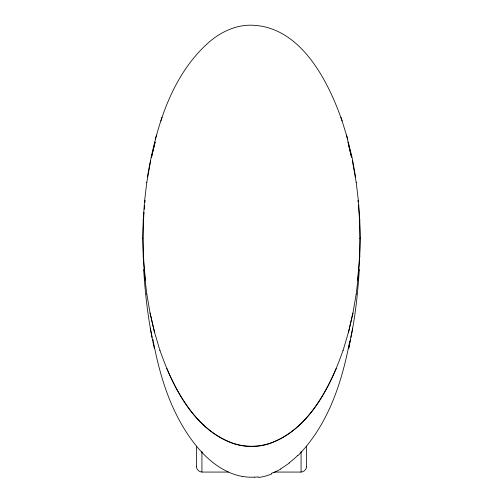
<?xml version="1.0" encoding="UTF-8"?>
<svg xmlns="http://www.w3.org/2000/svg" width="503" height="503" viewBox="0 0 503 503"><rect width="100%" height="100%" fill="white"/><g stroke="black" fill="none" stroke-linecap="round" stroke-linejoin="round"><path stroke-width="0.75" d="M142.802 238.271L143.223 219.855M359.777 256.486L360.198 238.064M143.223 220.062L144.537 201.137M358.463 275.198L359.777 256.279M359.324 269.344C357.847 292.142 355.558 314.96 350.887 337.35M144.895 202.533L145.153 200.282M357.407 280.221L358.167 273.475A484.358 413.045 0 0 0 359.934 238.378M144.537 201.345L146.807 182.143M356.193 294.198L358.463 274.99M146.807 182.35L150.617 160.828M356.193 293.985L352.911 313.25L348.548 332.131M147.417 177.012C155.899 128.089 170.907 75.312 209.713 41.56C220.892 32.167 234.901 25.364 249.721 25.188C300.008 25.012 327.937 80.354 342.115 120.978M349.623 341.713C341.877 382.865 327.837 425.387 297.745 455.787M274.525 472.065L301.071 472.065C304.032 471.902 306.56 469.425 306.579 466.419M350.453 339.525L348.667 348.535L352.704 328.132M151.491 157.049L155.119 141.991M151.491 157.257L155.119 142.198M352.911 313.036L348.548 331.917L343.046 350.616M155.333 139.042L156.552 135.093M160.885 120.978L162.035 117.262M343.046 350.409C330.05 387.423 308.993 429.82 269.281 443.69A51.337 43.78 0 0 1 256.813 446.255L251.594 446.494M336.337 368.271C323.027 399.068 302.743 432.134 269.281 443.476M289.326 463.081L280.649 468.934M273.336 472.594L271.337 473.411M251.594 446.287L256.813 446.035A51.337 43.78 0 0 0 269.275 443.464M196.422 466.419C196.44 469.425 198.968 471.902 201.929 472.065L228.475 472.065M251.406 446.287L246.187 446.035A51.702 44.088 0 0 1 232.43 443.03C199.672 431.228 179.835 398.69 166.663 368.271M251.406 446.494L246.187 446.243A51.702 44.088 0 0 1 232.43 443.237C193.479 428.808 172.85 387.071 159.954 350.409M242.578 476.479C229.129 474.134 217.044 466.765 207.161 457.567A117.287 98.651 8.8 0 1 202.024 452.48M202.017 452.486C174.139 422.155 160.803 381.356 153.34 341.568M346.448 135.093L352.163 157.823L355.583 177.012M340.965 117.262L347.667 139.042M347.881 141.991L351.509 157.049M159.954 350.616L154.452 331.917L150.089 313.036M352.383 160.828L356.193 182.35M348.548 144.418L351.509 157.257M154.452 332.131L150.089 313.25L146.807 293.985M143.676 269.344C145.254 295.953 148.542 322.492 154.333 348.535M150.296 328.132L152.113 337.35M152.962 339.368L153.208 340.839M356.193 182.143L358.463 201.345M144.537 274.99L146.807 294.198M145.593 280.221L144.833 273.475A484.898 413.504 0 0 1 143.066 238.378A484.986 413.579 0 0 1 144.034 212.216M358.463 201.137L359.777 220.062M143.223 256.279L144.537 275.198M359.777 219.855L360.198 238.271M142.802 238.064L143.223 256.486M306.579 446.23L306.579 466.589M301.071 451.619L301.071 472.053M201.929 451.619L201.929 472.053M196.422 446.23L196.422 466.589M357.91 200.408A479.126 408.581 0 0 1 358.067 201.929M358.369 204.972A479.126 408.581 0 0 1 359.909 238.378M144.273 209.235A484.986 413.579 0 0 1 144.6 205.513M242.584 476.442A47.024 43.283 0.2 0 0 246.42 476.963A49.759 45.93 0 0 0 254.417 477.127M258.416 476.825A46.414 42.944 0 0 1 254.424 477.202M271.62 474.002A51.91 47.728 -0.3 0 1 258.536 477.523M280.731 469.048A65.472 57.292 -4.4 0 1 273.406 472.726M297.524 455.624A96.872 81.436 -8.8 0 1 289.118 462.879"/></g></svg>
